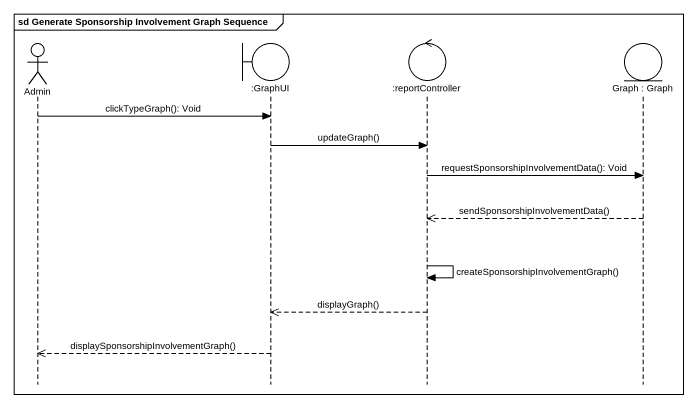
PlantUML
@startuml
mainframe sd Generate Sponsorship Involvement Graph Sequence
hide footbox
actor Admin
boundary ":GraphUI" as GraphUI
control ":reportController" as reportController
entity "Graph : Graph" as Graph

Admin -> GraphUI : clickTypeGraph(): Void
GraphUI -> reportController : updateGraph()
reportController -> Graph : requestSponsorshipInvolvementData(): Void
Graph -->> reportController : sendSponsorshipInvolvementData()
reportController -> reportController : createSponsorshipInvolvementGraph()
reportController -->> GraphUI : displayGraph()
GraphUI -->> Admin : displaySponsorshipInvolvementGraph()
@enduml
